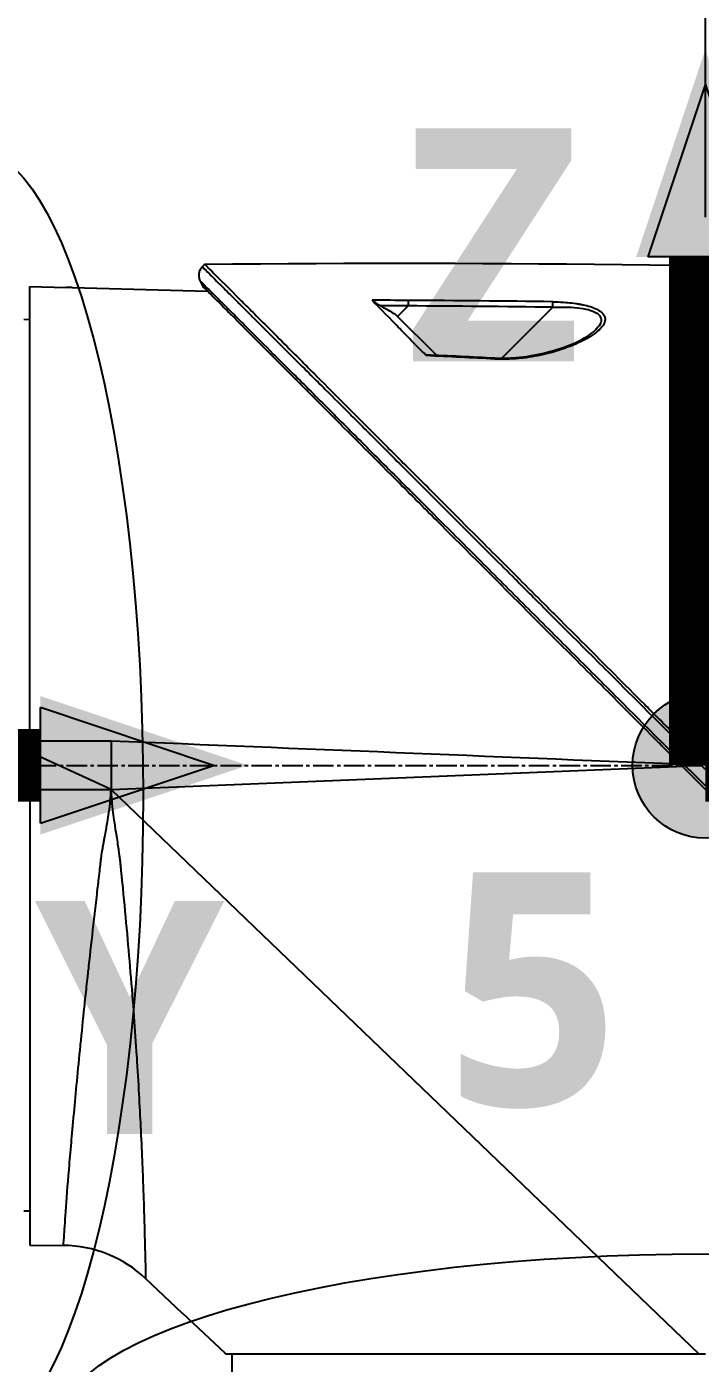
# Model space of a CAD drawing. Header units: millimetres. Extents: x 0 to 4378, y 0 to 2376.
# Drawn here: x 1478.4 to 1533.9, y 1649.9 to 1760 of the extents above; entities that cross this region are included whole.
import ezdxf

# ---------------------------------------------------------------- set-up
doc = ezdxf.new("R2010")
doc.units = ezdxf.units.MM
doc.header["$LTSCALE"] = 0.2
doc.linetypes.add('CENTER2', pattern=[1.125, 0.75, -0.125, 0.125, -0.125])
for name, color, linetype in [('02_Center Line', 1, 'CENTER2'), ('07_Special Line2', 76, 'Continuous'), ('12_Before Rev.Num.', 5, 'Continuous'), ('13_After Rev.Num.', 6, 'Continuous')]:
    doc.layers.add(name, color=color, linetype=linetype)
doc.layers.add('14_Mark', color=7, linetype='Continuous', true_color=0xe03c31)
doc.styles.add('Rainbow-5.0 Style', font='malgunsl.ttf')
doc.dimstyles.new('Rainbow-5.0 Style', dxfattribs={"dimtxt": 4, "dimasz": 2.5, "dimexe": 1, "dimexo": 1, "dimgap": 1, "dimtad": 1, "dimdsep": 46, "dimtxsty": 'Rainbow-5.0 Style', "dimcen": 0, "dimclrd": 251, "dimclre": 251, "dimclrt": 7, "dimazin": 3, "dimtp": 0.1, "dimtm": 0.1, "dimtfac": 0.61, "dimtmove": 0, "dimatfit": 3, "dimfxl": 1, "dimlwd": -1, "dimlwe": -1, "dimarcsym": 1})

# ---------------------------------------------------------------- blocks, each defined once
blk = doc.blocks.new('*D123')
at = {"color": 251, "linetype": 'ByBlock', "transparency": 16777216}
for p, q in [((1437.65, 1733.63), (1437.65, 1816.22)), ((1534.35, 1744.32), (1534.35, 1816.22)), ((1447.65, 1812.22), (1524.35, 1812.22))]:
    blk.add_line(p, q, dxfattribs=at)
at = {"color": 251, "transparency": 16777216}
for points in [[(1447.65, 1813.88), (1447.65, 1810.55), (1437.65, 1812.22)], [(1524.35, 1813.88), (1524.35, 1810.55), (1534.35, 1812.22)]]:
    blk.add_solid(points, dxfattribs=at)
at = {"layer": 'Defpoints', "color": 0, "transparency": 16777216}
for p in [(1534.35, 1812.22), (1534.35, 1740.32), (1437.65, 1729.63)]:
    blk.add_point(p, dxfattribs=at)
at = {"color": 7, "transparency": 16777216, "insert": (1486, 1824.49), "char_height": 16, "attachment_point": 5, "style": 'Rainbow-5.0 Style'}
blk.add_mtext('96.7', dxfattribs=at)
blk = doc.blocks.new('A$C51789057')
for p, q in [((-151.97, 1138.18), (-152.18, 1137.97)), ((-152.18, 1137.97), (-151.97, 1138.18)), ((-166.4, 1098.9), (-166.4, 1136.35)), ((-166.4, 1136.35), (-163.4, 1136.27)), ((-162.9, 1136.26), (-151.75, 1135.97)), ((-136.25, 1134.04), (-132.9, 1130.7)), ((-136.07, 1133.87), (-135.2, 1134.74)), ((-127.47, 1130.44), (-123.28, 1134.63)), ((-166.4, 1133.61), (-166.9, 1133.62)), ((-118.98, 1133.75), (-118.98, 1133.75)), ((-127.56, 1130.35), (-127.56, 1130.35)), ((-166.4, 1098.9), (-166.4, 1097.98)), ((-159.7, 1098.9), (-166.4, 1098.9)), ((-159.7, 1098.9), (-159.7, 1094.9)), ((-166.4, 1094.9), (-166.4, 1097.98)), ((-159.7, 1094.9), (-166.4, 1097.98)), ((-150.6, 1098.53), (-150.6, 1098.53)), ((-149.8, 1098.5), (-149.8, 1098.5)), ((-149.4, 1098.48), (-149.4, 1098.48)), ((-147.8, 1098.41), (-147.8, 1098.41)), ((-147.4, 1098.4), (-147.4, 1098.4)), ((-159.7, 1094.9), (-113.08, 1096.8)), ((-126.38, 1097.54), (-126.38, 1097.54)), ((-121.71, 1097.35), (-121.71, 1097.35)), ((-113.08, 1096.8), (-112.6, 1096.82)), ((-166.4, 1094.9), (-166.4, 1057.38)), ((-166.4, 1094.9), (-159.7, 1094.9)), ((-159.7, 1094.9), (-111.22, 1048.4)), ((-166.4, 1060.19), (-166.9, 1060.18)), ((-166.4, 1057.38), (-163.62, 1057.36)), ((-153.8, 1051.76), (-156.85, 1054.64)), ((-153.8, 1051.77), (-153.8, 1051.76)), ((-153.8, 1051.77), (-150.3, 1048.47)), ((-111.22, 1048.4), (-150.23, 1048.4)), ((-149.7, 1046.9), (-149.7, 1048.4)), ((-110.7, 1048.4), (-111.22, 1048.4))]:
    blk.add_line(p, q)
blk.add_arc((-163.71, 1047.36), 10, 46.7002, 89.5)
for centre, major_axis, ratio, start_param, end_param in [((-142.45, -321.12), (1152.93, -890.42), 0.999557, 2.223225, 2.225263), ((-142.4, -313.61), (1148.88, -883.38), 0.999554, 2.212874, 2.221103), ((-142.33, -325.15), (1027.67, -1037.29), 0.999657, 2.355798, 2.35736), ((-142.29, -318.28), (1022.84, -1032.4), 0.999657, 2.347591, 2.355794), ((-176.46, 201.64), (-438.46, 820.21), 0.999765, 5.740098, 5.746183), ((-112.64, 1098.52), (-0.707, -0.708), 0.013973, 4.712384, 6.026259), ((-150.31, 1048.46), (0.685, -0.645), 0.008693, 1.464682, 1.570872), ((-150.31, 1048.46), (-0.685, 0.645), 0.008695, 4.606273, 4.712465)]:
    blk.add_ellipse(centre, major_axis=major_axis, ratio=ratio, start_param=start_param, end_param=end_param)
for points in [[(-151.97, 1138.18), (-127.51, 1138.42), (-103.04, 1138.12), (-78.59, 1137.26)], [(-151.97, 1138.18), (-151.97, 1138.18), (-151.97, 1138.18), (-151.97, 1138.18)], [(-152.38, 1136.83), (-152.31, 1136.68), (-152.24, 1136.53), (-152.16, 1136.39)], [(-135.2, 1135.19), (-135.2, 1135.12), (-135.19, 1134.92), (-135.2, 1134.74)], [(-123.28, 1134.63), (-123.27, 1134.81), (-123.27, 1135.01), (-123.28, 1135.08)], [(-119.8, 1132.71), (-119.8, 1132.71), (-119.81, 1132.71), (-119.81, 1132.71)], [(-133.73, 1130.73), (-131.83, 1130.65), (-129.94, 1130.56), (-128.05, 1130.46)], [(-128.05, 1130.46), (-128.05, 1130.46), (-128.05, 1130.42), (-128.06, 1130.37)], [(-112.76, 1096.98), (-128.41, 1097.62), (-144.05, 1098.26), (-159.7, 1098.9)], [(-111.78, 1097.66), (-111.91, 1097.79), (-112.04, 1097.92), (-112.18, 1098.05)], [(-112.86, 1097.37), (-112.73, 1097.24), (-112.59, 1097.11), (-112.46, 1096.97)], [(-156.85, 1054.64), (-156.85, 1054.64), (-156.85, 1054.64), (-156.85, 1054.64)]]:
    blk.add_open_spline(points, degree=3)
for points, knots in [([(-152.18, 1137.97), (-152.21, 1137.93), (-152.25, 1137.89), (-152.27, 1137.85), (-152.3, 1137.81), (-152.33, 1137.77), (-152.36, 1137.73), (-152.38, 1137.68), (-152.4, 1137.63), (-152.42, 1137.58), (-152.44, 1137.53), (-152.45, 1137.48), (-152.46, 1137.43), (-152.47, 1137.38), (-152.47, 1137.32), (-152.47, 1137.27), (-152.47, 1137.22), (-152.47, 1137.17), (-152.46, 1137.12), (-152.45, 1137.07), (-152.44, 1137.02), (-152.43, 1136.97), (-152.41, 1136.92), (-152.4, 1136.87), (-152.38, 1136.83)], [0, 0, 0, 0, 0.125, 0.125, 0.125, 0.25, 0.25, 0.25, 0.375, 0.375, 0.375, 0.5, 0.5, 0.5, 0.625, 0.625, 0.625, 0.75, 0.75, 0.75, 0.875, 0.875, 0.875, 1, 1, 1, 1]), ([(-152.18, 1137.97), (-152.18, 1137.97), (-152.1, 1137.89), (-151.86, 1137.65), (-151.75, 1137.54), (-151.61, 1137.4), (-151.43, 1137.22), (-151.42, 1137.21), (-151.42, 1137.21), (-151.41, 1137.21), (-151.25, 1137.04), (-151.06, 1136.85), (-150.83, 1136.62), (-150.63, 1136.43), (-150.41, 1136.21), (-150.16, 1135.96), (-150.13, 1135.93), (-150.1, 1135.9), (-150.07, 1135.87), (-149.82, 1135.62), (-149.55, 1135.35), (-149.24, 1135.05), (-149.22, 1135.02), (-149.19, 1134.99), (-149.16, 1134.96), (-149.02, 1134.82), (-148.86, 1134.67), (-148.7, 1134.51), (-148.61, 1134.41), (-148.51, 1134.32), (-148.41, 1134.22), (-148.36, 1134.17), (-148.31, 1134.12), (-148.26, 1134.07), (-148.21, 1134.02), (-148.18, 1133.98), (-148.12, 1133.93), (-148.12, 1133.92), (-148.11, 1133.92), (-148.11, 1133.91), (-147.42, 1133.23), (-146.71, 1132.52), (-146.01, 1131.82), (-145.56, 1131.37), (-145.11, 1130.93), (-144.67, 1130.49), (-144.18, 1130), (-143.69, 1129.51), (-143.23, 1129.05), (-142.82, 1128.64), (-142.42, 1128.25), (-142.05, 1127.87), (-141.33, 1127.16), (-140.69, 1126.52), (-140.13, 1125.97), (-140.01, 1125.84), (-139.89, 1125.73), (-139.78, 1125.61), (-139.46, 1125.3), (-139.18, 1125.02), (-138.94, 1124.77), (-138.82, 1124.65), (-138.7, 1124.54), (-138.6, 1124.44), (-138.57, 1124.4), (-138.54, 1124.37), (-138.51, 1124.34), (-138.49, 1124.32), (-138.47, 1124.31), (-138.45, 1124.29), (-138.43, 1124.26), (-138.41, 1124.24), (-138.38, 1124.22), (-138.37, 1124.21), (-138.36, 1124.2), (-138.35, 1124.19), (-138.35, 1124.18), (-138.34, 1124.18), (-138.34, 1124.18), (-138.34, 1124.18), (-138.34, 1124.18), (-138.34, 1124.18), (-138.34, 1124.17), (-138.33, 1124.17), (-138.32, 1124.15), (-137.95, 1123.78), (-137.58, 1123.41), (-137.2, 1123.04), (-136.06, 1121.9), (-134.89, 1120.74), (-133.73, 1119.57), (-132.52, 1118.37), (-131.32, 1117.17), (-130.11, 1115.96), (-128.86, 1114.72), (-127.62, 1113.48), (-126.38, 1112.24), (-125.97, 1111.83), (-125.56, 1111.42), (-125.16, 1111.02), (-124.93, 1110.79), (-124.71, 1110.57), (-124.49, 1110.35), (-123.85, 1109.71), (-123.21, 1109.07), (-122.58, 1108.44), (-121.27, 1107.14), (-119.98, 1105.85), (-118.72, 1104.59), (-118.06, 1103.93), (-117.41, 1103.29), (-116.77, 1102.64), (-116.11, 1101.99), (-115.46, 1101.34), (-114.82, 1100.7), (-114.09, 1099.96), (-113.36, 1099.24), (-112.65, 1098.53)], [0.0000003, 0.0000003, 0.0000003, 0.0000003, 0.0859853, 0.0859853, 0.0859853, 0.1241981, 0.1241981, 0.1241981, 0.125, 0.125, 0.125, 0.1589987, 0.1589987, 0.1589987, 0.1875, 0.1875, 0.1875, 0.1911709, 0.1911709, 0.1911709, 0.21875, 0.21875, 0.21875, 0.2212271, 0.2212271, 0.2212271, 0.234375, 0.234375, 0.234375, 0.2421875, 0.2421875, 0.2421875, 0.2460938, 0.2460938, 0.2460938, 0.2496161, 0.2496161, 0.2496161, 0.25, 0.25, 0.25, 0.2912742, 0.2912742, 0.2912742, 0.3179228, 0.3179228, 0.3179228, 0.3481944, 0.3481944, 0.3481944, 0.375, 0.375, 0.375, 0.4261619, 0.4261619, 0.4261619, 0.4375, 0.4375, 0.4375, 0.46875, 0.46875, 0.46875, 0.484375, 0.484375, 0.484375, 0.4893023, 0.4893023, 0.4893023, 0.4921875, 0.4921875, 0.4921875, 0.4960938, 0.4960938, 0.4960938, 0.4980469, 0.4980469, 0.4980469, 0.4986572, 0.4986572, 0.4986572, 0.4992676, 0.4992676, 0.4992676, 0.5, 0.5, 0.5, 0.5215625, 0.5215625, 0.5215625, 0.5877727, 0.5877727, 0.5877727, 0.656049, 0.656049, 0.656049, 0.7265974, 0.7265974, 0.7265974, 0.75, 0.75, 0.75, 0.7627993, 0.7627993, 0.7627993, 0.7996666, 0.7996666, 0.7996666, 0.8755356, 0.8755356, 0.8755356, 0.9146293, 0.9146293, 0.9146293, 0.9545641, 0.9545641, 0.9545641, 1, 1, 1, 1]), ([(-151.97, 1138.18), (-151.97, 1138.18), (-151.91, 1138.11), (-151.66, 1137.86), (-151.47, 1137.67), (-150.72, 1136.92), (-149.99, 1136.19), (-148.81, 1135.01), (-148.53, 1134.73), (-147.9, 1134.11), (-147.55, 1133.75), (-146.2, 1132.41), (-145.11, 1131.31), (-143.61, 1129.81), (-143.29, 1129.49), (-142.22, 1128.42), (-141.44, 1127.64), (-139.78, 1125.98), (-138.89, 1125.09), (-137.51, 1123.71), (-137.03, 1123.23), (-136.05, 1122.25), (-135.54, 1121.74), (-134.5, 1120.7), (-133.96, 1120.17), (-132.27, 1118.47), (-131.1, 1117.3), (-129.29, 1115.49), (-128.66, 1114.86), (-127.38, 1113.58), (-126.72, 1112.92), (-125.36, 1111.56), (-124.67, 1110.87), (-123.61, 1109.81), (-123.26, 1109.46), (-122.15, 1108.35), (-121.4, 1107.61), (-119.02, 1105.22), (-117.38, 1103.58), (-115.33, 1101.53), (-114.93, 1101.13), (-113.99, 1100.19), (-113.45, 1099.66), (-112.56, 1098.76), (-112.24, 1098.44), (-111.8, 1098), (-111.74, 1097.94), (-111.6, 1097.8), (-111.53, 1097.73), (-111.2, 1097.41), (-111.01, 1097.21), (-110.66, 1096.86), (-110.56, 1096.76), (-110.27, 1096.48), (-110.13, 1096.33), (-109.82, 1096.02), (-109.67, 1095.87), (-109.41, 1095.61), (-109.31, 1095.51), (-109.12, 1095.32), (-109.04, 1095.24), (-108.84, 1095.05), (-108.74, 1094.94), (-108.54, 1094.74), (-108.45, 1094.65), (-107.09, 1093.3), (-105.83, 1092.03), (-103.76, 1089.96), (-102.96, 1089.16), (-101.39, 1087.59), (-100.62, 1086.82), (-99.49, 1085.69), (-99.12, 1085.33), (-98.02, 1084.22), (-97.29, 1083.49), (-93.83, 1080.03), (-91.16, 1077.36), (-88.46, 1074.66), (-88.33, 1074.53), (-88.05, 1074.25), (-87.92, 1074.12), (-87.65, 1073.85), (-87.51, 1073.71), (-87.27, 1073.47), (-87.16, 1073.37), (-86.51, 1072.71), (-85.97, 1072.17), (-85.29, 1071.49), (-85.14, 1071.34), (-84.86, 1071.06), (-84.73, 1070.93), (-84.47, 1070.67), (-84.34, 1070.54), (-84.04, 1070.24), (-83.88, 1070.08), (-83.56, 1069.76), (-83.4, 1069.6), (-83.07, 1069.27), (-82.9, 1069.1), (-82.65, 1068.85), (-82.57, 1068.77), (-82.38, 1068.58), (-82.27, 1068.47), (-82.03, 1068.23), (-81.9, 1068.1), (-81.58, 1067.79), (-81.4, 1067.6), (-81.02, 1067.22), (-80.83, 1067.03), (-80.24, 1066.44), (-79.86, 1066.06), (-79.39, 1065.59), (-79.3, 1065.5), (-79.07, 1065.27), (-78.93, 1065.13), (-78.65, 1064.85), (-78.5, 1064.7), (-78.2, 1064.4), (-78.05, 1064.25), (-77.74, 1063.94), (-77.59, 1063.79), (-77.3, 1063.5), (-77.16, 1063.36), (-76.74, 1062.94), (-76.47, 1062.67), (-75.96, 1062.16), (-75.71, 1061.91), (-75.25, 1061.45), (-75.03, 1061.23), (-74.41, 1060.61), (-74.03, 1060.23), (-73.34, 1059.54), (-73.03, 1059.24), (-72.49, 1058.69), (-72.25, 1058.45), (-71.82, 1058.02), (-71.64, 1057.84), (-71.38, 1057.58), (-71.3, 1057.51), (-71.09, 1057.29), (-70.96, 1057.16), (-70.63, 1056.83), (-70.44, 1056.64), (-70.03, 1056.23), (-69.84, 1056.04), (-69.65, 1055.85), (-69.61, 1055.81), (-69.56, 1055.76), (-69.55, 1055.75), (-69.53, 1055.73), (-69.53, 1055.73), (-69.53, 1055.73)], [-21.001083, -21.001083, -21.001083, -21.001083, -20.328863, -20.328863, -19.655828, -19.655828, -18.308332, -18.308332, -17.924512, -17.924512, -17.485993, -17.485993, -16.316696, -16.316696, -16.006668, -16.006668, -15.296307, -15.296307, -14.534305, -14.534305, -14.139555, -14.139555, -13.730091, -13.730091, -13.30546, -13.30546, -12.401825, -12.401825, -11.929878, -11.929878, -11.437802, -11.437802, -10.9252, -10.9252, -10.663362, -10.663362, -10.117833, -10.117833, -8.934625, -8.934625, -8.645977, -8.645977, -8.260408, -8.260408, -8.006475, -8.006475, -7.961161, -7.961161, -7.91407, -7.91407, -7.778509, -7.778509, -7.724161, -7.724161, -7.666804, -7.666804, -7.602838, -7.602838, -7.565627, -7.565627, -7.532521, -7.532521, -7.488032, -7.488032, -7.450837, -7.450837, -6.924212, -6.924212, -6.587553, -6.587553, -6.265466, -6.265466, -6.109966, -6.109966, -5.79866, -5.79866, -4.627003, -4.627003, -4.564096, -4.564096, -4.501625, -4.501625, -4.439084, -4.439084, -4.389917, -4.389917, -4.135415, -4.135415, -4.06302, -4.06302, -4.00074, -4.00074, -3.938004, -3.938004, -3.858125, -3.858125, -3.782258, -3.782258, -3.697501, -3.697501, -3.658476, -3.658476, -3.601749, -3.601749, -3.53559, -3.53559, -3.439968, -3.439968, -3.337887, -3.337887, -3.131131, -3.131131, -3.082568, -3.082568, -3.005474, -3.005474, -2.922888, -2.922888, -2.834293, -2.834293, -2.74619, -2.74619, -2.661641, -2.661641, -2.496608, -2.496608, -2.34096, -2.34096, -2.194458, -2.194458, -1.921626, -1.921626, -1.681164, -1.681164, -1.470918, -1.470918, -1.287493, -1.287493, -1.207074, -1.207074, -1.056347, -1.056347, -0.792008, -0.792008, -0.395398, -0.395398, -0.197631, -0.197631, -0.099394, -0.099394, -0.0004, -0.0004, -0.0004, -0.0004]), ([(-162.9, 1136.26), (-162.9, 1136.26), (-162.9, 1136.26), (-162.9, 1136.26), (-162.9, 1136.26), (-162.9, 1136.26), (-162.91, 1136.26), (-162.92, 1136.26), (-162.95, 1136.26), (-163.01, 1136.26), (-163.05, 1136.26), (-163.14, 1136.26), (-163.19, 1136.26), (-163.3, 1136.27), (-163.35, 1136.27), (-163.4, 1136.27)], [-0.07872826, -0.07872826, -0.07872826, -0.07872826, -0.07717203, -0.07717203, -0.07494405, -0.07494405, -0.06936392, -0.06936392, -0.04935694, -0.04935694, -0.03332942, -0.03332942, -0.01579755, -0.01579755, -0.000001, -0.000001, -0.000001, -0.000001]), ([(-152.38, 1136.83), (-152.38, 1136.83), (-152.27, 1136.72), (-152.06, 1136.51), (-151.95, 1136.4), (-151.81, 1136.26), (-151.64, 1136.09), (-151.47, 1135.92), (-151.27, 1135.73), (-151.05, 1135.51), (-150.82, 1135.28), (-150.58, 1135.04), (-150.3, 1134.76), (-150.03, 1134.49), (-149.73, 1134.19), (-149.41, 1133.88), (-149.1, 1133.56), (-148.75, 1133.22), (-148.39, 1132.86), (-147.76, 1132.22), (-147.06, 1131.53), (-146.32, 1130.78), (-145.89, 1130.36), (-145.45, 1129.92), (-145, 1129.47), (-144.54, 1129.01), (-144.06, 1128.54), (-143.57, 1128.05), (-142.6, 1127.08), (-141.58, 1126.06), (-140.52, 1125), (-140, 1124.48), (-139.46, 1123.94), (-138.91, 1123.4), (-138.49, 1122.97), (-138.06, 1122.54), (-137.63, 1122.11), (-136.51, 1121), (-135.36, 1119.85), (-134.19, 1118.68), (-133.02, 1117.51), (-131.83, 1116.32), (-130.61, 1115.11), (-129.4, 1113.9), (-128.17, 1112.67), (-126.93, 1111.42), (-126.3, 1110.8), (-125.68, 1110.18), (-125.05, 1109.55), (-124.42, 1108.92), (-123.79, 1108.29), (-123.16, 1107.66), (-121.89, 1106.39), (-120.62, 1105.12), (-119.33, 1103.84), (-118.69, 1103.2), (-118.05, 1102.56), (-117.41, 1101.91), (-116.76, 1101.27), (-116.12, 1100.63), (-115.48, 1099.98), (-114.76, 1099.27), (-114.04, 1098.55), (-113.33, 1097.84)], [0, 0, 0, 0, 0.0671031, 0.0671031, 0.0671031, 0.1029277, 0.1029277, 0.1029277, 0.1387919, 0.1387919, 0.1387919, 0.1747111, 0.1747111, 0.1747111, 0.2106779, 0.2106779, 0.2106779, 0.2467042, 0.2467042, 0.2467042, 0.3103939, 0.3103939, 0.3103939, 0.3465771, 0.3465771, 0.3465771, 0.383319, 0.383319, 0.383319, 0.4564224, 0.4564224, 0.4564224, 0.4927866, 0.4927866, 0.4927866, 0.5210907, 0.5210907, 0.5210907, 0.5939582, 0.5939582, 0.5939582, 0.6669229, 0.6669229, 0.6669229, 0.7399622, 0.7399622, 0.7399622, 0.7765034, 0.7765034, 0.7765034, 0.8130598, 0.8130598, 0.8130598, 0.886194, 0.886194, 0.886194, 0.9227702, 0.9227702, 0.9227702, 0.9593497, 0.9593497, 0.9593497, 1, 1, 1, 1]), ([(-152.16, 1136.39), (-152.16, 1136.39), (-152.13, 1136.36), (-152.02, 1136.24), (-151.93, 1136.15), (-151.79, 1136.01), (-151.77, 1135.99), (-151.75, 1135.97)], [0, 0, 0, 0, 0.2643321, 0.2643321, 0.528758, 0.528758, 0.5728688, 0.5728688, 0.5728688, 0.5728688]), ([(-152.16, 1136.39), (-152.16, 1136.39), (-152.16, 1136.39), (-151.4, 1135.62), (-150.96, 1135.18), (-150.23, 1134.45), (-150.05, 1134.27), (-148.41, 1132.63), (-146.35, 1130.57), (-143.27, 1127.49), (-142.56, 1126.78), (-140.08, 1124.3), (-138.2, 1122.42), (-135.2, 1119.42), (-134.12, 1118.34), (-131.86, 1116.08), (-130.67, 1114.89), (-128.15, 1112.37), (-126.82, 1111.04), (-124.01, 1108.23), (-122.54, 1106.76), (-120.27, 1104.5), (-119.5, 1103.72), (-117.42, 1101.64), (-116.11, 1100.33), (-114.48, 1098.7), (-114.16, 1098.38), (-113.62, 1097.84), (-113.42, 1097.64), (-113.01, 1097.23), (-112.86, 1097.08), (-112.51, 1096.73), (-112.33, 1096.55), (-112, 1096.22), (-111.84, 1096.06), (-111.4, 1095.62), (-111.12, 1095.34), (-110.76, 1094.98), (-110.68, 1094.9), (-110.51, 1094.73), (-110.42, 1094.65), (-110.11, 1094.34), (-109.96, 1094.18), (-109.36, 1093.58), (-108.95, 1093.17), (-106.9, 1091.12), (-105.24, 1089.46), (-102.84, 1087.06), (-102.08, 1086.3), (-99.86, 1084.08), (-98.41, 1082.64), (-95.67, 1079.89), (-94.37, 1078.6), (-92.51, 1076.73), (-91.92, 1076.14), (-90.21, 1074.43), (-89.1, 1073.32), (-87, 1071.22), (-86, 1070.23), (-84.14, 1068.37), (-83.27, 1067.49), (-82.03, 1066.25), (-81.65, 1065.87), (-80.91, 1065.13), (-80.56, 1064.78), (-79.57, 1063.79), (-78.94, 1063.16), (-77.82, 1062.04), (-77.31, 1061.53), (-75.98, 1060.2), (-75.21, 1059.43), (-74.26, 1058.48), (-74.01, 1058.23), (-73.37, 1057.59), (-73.01, 1057.23), (-72.21, 1056.43), (-71.85, 1056.07), (-71.53, 1055.75), (-71.48, 1055.7), (-71.36, 1055.58), (-71.31, 1055.53), (-71.24, 1055.46), (-71.22, 1055.44), (-71.22, 1055.44)], [-15.738203, -15.738203, -15.738203, -15.738203, -14.793481, -14.793481, -14.173934, -14.173934, -13.996984, -13.996984, -12.579476, -12.579476, -12.176243, -12.176243, -11.215253, -11.215253, -10.695697, -10.695697, -10.142358, -10.142358, -9.539575, -9.539575, -8.883963, -8.883963, -8.543526, -8.543526, -7.972636, -7.972636, -7.829924, -7.829924, -7.73886, -7.73886, -7.680875, -7.680875, -7.616244, -7.616244, -7.560081, -7.560081, -7.459116, -7.459116, -7.430908, -7.430908, -7.397967, -7.397967, -7.318024, -7.318024, -7.146824, -7.146824, -6.455961, -6.455961, -6.135134, -6.135134, -5.518203, -5.518203, -4.951279, -4.951279, -4.691225, -4.691225, -4.182012, -4.182012, -3.710062, -3.710062, -3.272291, -3.272291, -3.069642, -3.069642, -2.879581, -2.879581, -2.522736, -2.522736, -2.208798, -2.208798, -1.659444, -1.659444, -1.453529, -1.453529, -1.091939, -1.091939, -0.546675, -0.546675, -0.410051, -0.410051, -0.205023, -0.205023, 0, 0, 0, 0]), ([(-137.48, 1134.75), (-137.62, 1134.83), (-137.75, 1134.91), (-137.94, 1135.04), (-138.01, 1135.08), (-138.08, 1135.14), (-138.11, 1135.15), (-138.14, 1135.18), (-138.16, 1135.2), (-138.17, 1135.21)], [0, 0, 0, 0, 0.049407, 0.049407, 0.0845377, 0.0845377, 0.1006426, 0.1006426, 0.1144911, 0.1144911, 0.1144911, 0.1144911]), ([(-133.71, 1130.65), (-134.72, 1131.66), (-135.53, 1132.5), (-137.05, 1134.06), (-137.73, 1134.75), (-138.17, 1135.21)], [0.000003, 0.000003, 0.000003, 0.000003, 0.596138, 0.596138, 1.498187, 1.498187, 1.498187, 1.498187]), ([(-123.28, 1135.08), (-123.06, 1135.08), (-122.85, 1135.07), (-122.65, 1135.06), (-122.44, 1135.05), (-122.28, 1135.04), (-122.05, 1135.02), (-121.82, 1135), (-121.6, 1134.98), (-121.39, 1134.95), (-121.27, 1134.93), (-121.17, 1134.91), (-121.07, 1134.89), (-120.98, 1134.88), (-120.89, 1134.86), (-120.79, 1134.84), (-120.36, 1134.75), (-119.98, 1134.64), (-119.66, 1134.48), (-119.53, 1134.42), (-119.41, 1134.34), (-119.31, 1134.27), (-119.11, 1134.11), (-119.03, 1133.95), (-118.99, 1133.8), (-118.96, 1133.69), (-118.97, 1133.56), (-119, 1133.45), (-119, 1133.43), (-119.01, 1133.41), (-119.01, 1133.39), (-119.03, 1133.34), (-119.05, 1133.28), (-119.08, 1133.23), (-119.1, 1133.2), (-119.12, 1133.17), (-119.14, 1133.14), (-119.19, 1133.06), (-119.27, 1132.96), (-119.34, 1132.89), (-119.47, 1132.75), (-119.63, 1132.61), (-119.82, 1132.47), (-119.92, 1132.4), (-120.03, 1132.32), (-120.15, 1132.24), (-120.27, 1132.17), (-120.38, 1132.1), (-120.49, 1132.04), (-120.92, 1131.8), (-121.44, 1131.57), (-122, 1131.36), (-122.54, 1131.15), (-123.08, 1130.98), (-123.71, 1130.82), (-123.73, 1130.82), (-123.75, 1130.81), (-123.77, 1130.81), (-124.1, 1130.73), (-124.42, 1130.66), (-124.76, 1130.59), (-125.09, 1130.53), (-125.39, 1130.49), (-125.76, 1130.44), (-125.78, 1130.44), (-125.8, 1130.44), (-125.82, 1130.44), (-126.17, 1130.4), (-126.49, 1130.37), (-126.87, 1130.36), (-126.89, 1130.35), (-126.91, 1130.35), (-126.93, 1130.35), (-127.3, 1130.34), (-127.6, 1130.34), (-128.06, 1130.37)], [0, 0, 0, 0, 0.03125, 0.03125, 0.03125, 0.0625, 0.0625, 0.0625, 0.09375, 0.09375, 0.09375, 0.110985, 0.110985, 0.110985, 0.125, 0.125, 0.125, 0.1875, 0.1875, 0.1875, 0.213151, 0.213151, 0.213151, 0.266654, 0.266654, 0.266654, 0.305187, 0.305187, 0.305187, 0.3125, 0.3125, 0.3125, 0.332554, 0.332554, 0.332554, 0.34375, 0.34375, 0.34375, 0.375, 0.375, 0.375, 0.4375, 0.4375, 0.4375, 0.469225, 0.469225, 0.469225, 0.5, 0.5, 0.5, 0.625, 0.625, 0.625, 0.746043, 0.746043, 0.746043, 0.75, 0.75, 0.75, 0.8125, 0.8125, 0.8125, 0.875, 0.875, 0.875, 0.877935, 0.877935, 0.877935, 0.9375, 0.9375, 0.9375, 0.940676, 0.940676, 0.940676, 1, 1, 1, 1]), ([(-136.25, 1134.04), (-136.45, 1134.16), (-136.66, 1134.28), (-137.07, 1134.51), (-137.27, 1134.63), (-137.48, 1134.75)], [-0.1420846, -0.1420846, -0.1420846, -0.1420846, -0.071052, -0.071052, 0, 0, 0, 0]), ([(-123.28, 1134.63), (-122.59, 1134.66), (-121.91, 1134.66), (-120.62, 1134.52), (-120.02, 1134.39), (-119.29, 1133.91), (-119.22, 1133.58), (-119.47, 1133.07), (-119.62, 1132.89), (-119.8, 1132.71)], [0, 0, 0, 0, 0.125, 0.125, 0.25, 0.25, 0.375, 0.375, 0.4429924, 0.4429924, 0.4429924, 0.4429924]), ([(-128.05, 1130.46), (-127.47, 1130.43), (-126.89, 1130.44), (-125.53, 1130.55), (-124.75, 1130.68), (-123.04, 1131.09), (-122.11, 1131.4), (-120.71, 1132.05), (-120.15, 1132.39), (-119.81, 1132.71)], [0, 0, 0, 0, 0.1731546, 0.1731546, 0.4163559, 0.4163559, 0.7396743, 0.7396743, 0.9899086, 0.9899086, 0.9899086, 0.9899086]), ([(-133.71, 1130.65), (-133.72, 1130.66), (-133.73, 1130.67), (-133.74, 1130.68), (-133.75, 1130.69), (-133.76, 1130.71), (-133.76, 1130.72), (-133.75, 1130.73), (-133.74, 1130.74), (-133.73, 1130.73)], [0.00000015, 0.00000015, 0.00000015, 0.00000015, 0.00611289, 0.00611289, 0.01218263, 0.01218263, 0.02278958, 0.02278958, 0.03285549, 0.03285549, 0.03285549, 0.03285549]), ([(-113.33, 1097.84), (-113.31, 1097.82), (-113.3, 1097.81), (-113.29, 1097.8), (-113.14, 1097.65), (-113, 1097.51), (-112.86, 1097.37)], [0, 0, 0, 0, 0.084771, 0.084771, 0.084771, 1, 1, 1, 1]), ([(-112.18, 1098.05), (-112.21, 1098.02), (-112.25, 1097.98), (-112.29, 1097.94), (-112.32, 1097.91), (-112.36, 1097.87), (-112.4, 1097.83), (-112.43, 1097.8), (-112.47, 1097.76), (-112.51, 1097.72), (-112.54, 1097.69), (-112.58, 1097.65), (-112.61, 1097.62), (-112.64, 1097.59), (-112.67, 1097.56), (-112.69, 1097.53), (-112.72, 1097.51), (-112.74, 1097.48), (-112.77, 1097.46), (-112.79, 1097.44), (-112.81, 1097.42), (-112.82, 1097.4), (-112.84, 1097.39), (-112.85, 1097.38), (-112.86, 1097.37)], [0, 0, 0, 0, 0.125, 0.125, 0.125, 0.25, 0.25, 0.25, 0.375, 0.375, 0.375, 0.5, 0.5, 0.5, 0.625, 0.625, 0.625, 0.75, 0.75, 0.75, 0.875, 0.875, 0.875, 1, 1, 1, 1]), ([(-111.78, 1097.66), (-111.82, 1097.62), (-111.85, 1097.59), (-111.89, 1097.55), (-111.93, 1097.51), (-111.97, 1097.47), (-112, 1097.44), (-112.04, 1097.4), (-112.08, 1097.36), (-112.11, 1097.33), (-112.15, 1097.29), (-112.18, 1097.26), (-112.21, 1097.23), (-112.24, 1097.2), (-112.27, 1097.17), (-112.3, 1097.14), (-112.33, 1097.11), (-112.35, 1097.09), (-112.37, 1097.07), (-112.39, 1097.05), (-112.41, 1097.03), (-112.43, 1097.01), (-112.44, 1097), (-112.46, 1096.98), (-112.46, 1096.97)], [0, 0, 0, 0, 0.125, 0.125, 0.125, 0.25, 0.25, 0.25, 0.375, 0.375, 0.375, 0.5, 0.5, 0.5, 0.625, 0.625, 0.625, 0.75, 0.75, 0.75, 0.875, 0.875, 0.875, 1, 1, 1, 1]), ([(-110.04, 1095.92), (-110.33, 1096.21), (-110.62, 1096.5), (-110.91, 1096.79), (-111.2, 1097.08), (-111.49, 1097.37), (-111.78, 1097.66)], [0, 0, 0, 0, 0.499983, 0.499983, 0.499983, 1, 1, 1, 1]), ([(-112.46, 1096.97), (-112.17, 1096.69), (-111.89, 1096.4), (-111.6, 1096.11), (-111.31, 1095.82), (-111.02, 1095.53), (-110.73, 1095.24)], [0, 0, 0, 0, 0.500049, 0.500049, 0.500049, 1, 1, 1, 1]), ([(-163.62, 1057.36), (-163.62, 1057.36), (-163.6, 1057.61), (-163.57, 1058.07), (-163.54, 1058.55), (-163.49, 1059.26), (-163.43, 1060.14), (-163.43, 1060.14), (-163.43, 1060.15), (-163.43, 1060.16), (-163.43, 1060.16), (-163.43, 1060.17), (-163.43, 1060.18), (-163.36, 1061.12), (-163.27, 1062.28), (-163.16, 1063.61), (-163.16, 1063.63), (-163.15, 1063.65), (-163.15, 1063.67), (-163.1, 1064.35), (-163.04, 1065.07), (-162.97, 1065.83), (-162.94, 1066.21), (-162.9, 1066.61), (-162.87, 1067.01), (-162.85, 1067.21), (-162.83, 1067.41), (-162.81, 1067.62), (-162.79, 1067.82), (-162.77, 1068.03), (-162.75, 1068.24), (-162.6, 1069.92), (-162.42, 1071.79), (-162.21, 1073.83), (-162.21, 1073.85), (-162.21, 1073.87), (-162.21, 1073.9), (-162.1, 1074.89), (-162, 1075.93), (-161.89, 1077), (-161.83, 1077.54), (-161.77, 1078.1), (-161.71, 1078.66), (-161.68, 1078.95), (-161.65, 1079.23), (-161.61, 1079.52), (-161.6, 1079.66), (-161.58, 1079.81), (-161.57, 1079.95), (-161.56, 1080.02), (-161.55, 1080.1), (-161.54, 1080.17), (-161.54, 1080.2), (-161.54, 1080.24), (-161.53, 1080.28), (-161.53, 1080.29), (-161.53, 1080.31), (-161.53, 1080.33), (-161.52, 1080.35), (-161.52, 1080.37), (-161.52, 1080.39), (-161.4, 1081.47), (-161.27, 1082.61), (-161.14, 1083.79), (-161.07, 1084.38), (-161, 1084.98), (-160.93, 1085.6), (-160.9, 1085.9), (-160.86, 1086.21), (-160.83, 1086.53), (-160.81, 1086.68), (-160.79, 1086.84), (-160.77, 1087), (-160.76, 1087.08), (-160.75, 1087.15), (-160.74, 1087.23), (-160.74, 1087.27), (-160.74, 1087.31), (-160.73, 1087.35), (-160.73, 1087.39), (-160.72, 1087.43), (-160.72, 1087.46), (-160.72, 1087.48), (-160.71, 1087.52), (-160.71, 1087.55), (-160.67, 1087.87), (-160.64, 1088.15), (-160.61, 1088.39), (-160.6, 1088.51), (-160.58, 1088.62), (-160.57, 1088.72), (-160.57, 1088.77), (-160.56, 1088.81), (-160.56, 1088.85), (-160.54, 1088.95), (-160.53, 1089.03), (-160.53, 1089.1), (-160.52, 1089.15), (-160.51, 1089.19), (-160.51, 1089.22), (-160.51, 1089.24), (-160.51, 1089.26), (-160.5, 1089.27), (-160.5, 1089.28), (-160.5, 1089.28), (-160.5, 1089.29), (-160.5, 1089.3), (-160.5, 1089.3), (-160.5, 1089.3), (-160.5, 1089.31), (-160.49, 1089.34), (-160.49, 1089.36), (-160.47, 1089.54), (-160.43, 1089.77), (-160.38, 1090.05), (-160.36, 1090.21), (-160.33, 1090.37), (-160.29, 1090.56), (-160.28, 1090.65), (-160.26, 1090.75), (-160.24, 1090.85), (-160.23, 1090.9), (-160.22, 1090.95), (-160.21, 1091), (-160.21, 1091.03), (-160.2, 1091.05), (-160.2, 1091.08), (-160.2, 1091.09), (-160.19, 1091.11), (-160.19, 1091.12), (-160.19, 1091.13), (-160.18, 1091.15), (-160.18, 1091.16), (-160.11, 1091.55), (-160.05, 1091.91), (-159.99, 1092.22), (-159.94, 1092.52), (-159.9, 1092.79), (-159.87, 1093.01), (-159.87, 1093.02), (-159.87, 1093.02), (-159.87, 1093.03), (-159.78, 1093.68), (-159.72, 1094.31), (-159.7, 1094.9)], [0, 0, 0, 0, 0.121112, 0.121112, 0.121112, 0.248047, 0.248047, 0.248047, 0.249023, 0.249023, 0.249023, 0.25, 0.25, 0.25, 0.373166, 0.373166, 0.373166, 0.375, 0.375, 0.375, 0.4375, 0.4375, 0.4375, 0.46875, 0.46875, 0.46875, 0.484375, 0.484375, 0.484375, 0.5, 0.5, 0.5, 0.625, 0.625, 0.625, 0.626439, 0.626439, 0.626439, 0.6875, 0.6875, 0.6875, 0.71875, 0.71875, 0.71875, 0.734375, 0.734375, 0.734375, 0.742187, 0.742187, 0.742187, 0.746094, 0.746094, 0.746094, 0.748047, 0.748047, 0.748047, 0.749023, 0.749023, 0.749023, 0.75, 0.75, 0.75, 0.8125, 0.8125, 0.8125, 0.84375, 0.84375, 0.84375, 0.859375, 0.859375, 0.859375, 0.867187, 0.867187, 0.867187, 0.871094, 0.871094, 0.871094, 0.873047, 0.873047, 0.873047, 0.874878, 0.874878, 0.874878, 0.875773, 0.875773, 0.875773, 0.885526, 0.885526, 0.885526, 0.890625, 0.890625, 0.890625, 0.892844, 0.892844, 0.892844, 0.898437, 0.898437, 0.898437, 0.902344, 0.902344, 0.902344, 0.904297, 0.904297, 0.904297, 0.905273, 0.905273, 0.905273, 0.906006, 0.906006, 0.906006, 0.907746, 0.907746, 0.907746, 0.921875, 0.921875, 0.921875, 0.929687, 0.929687, 0.929687, 0.933594, 0.933594, 0.933594, 0.935547, 0.935547, 0.935547, 0.936523, 0.936523, 0.936523, 0.937012, 0.937012, 0.937012, 0.9375, 0.9375, 0.9375, 0.953125, 0.953125, 0.953125, 0.968506, 0.968506, 0.968506, 0.96875, 0.96875, 0.96875, 1, 1, 1, 1]), ([(-159.7, 1094.9), (-159.68, 1094.33), (-159.62, 1093.7), (-159.54, 1093.02), (-159.54, 1093.02), (-159.54, 1093.01), (-159.54, 1093.01), (-159.51, 1092.76), (-159.47, 1092.48), (-159.42, 1092.16), (-159.37, 1091.84), (-159.32, 1091.49), (-159.26, 1091.1), (-159.26, 1091.09), (-159.26, 1091.08), (-159.25, 1091.08), (-159.18, 1090.6), (-159.12, 1090.2), (-159.07, 1089.88), (-159.05, 1089.72), (-159.03, 1089.58), (-159.02, 1089.46), (-159.01, 1089.4), (-159, 1089.34), (-158.99, 1089.29), (-158.99, 1089.26), (-158.99, 1089.24), (-158.98, 1089.21), (-158.98, 1089.2), (-158.98, 1089.19), (-158.98, 1089.18), (-158.98, 1089.17), (-158.98, 1089.17), (-158.98, 1089.16), (-158.98, 1089.16), (-158.98, 1089.15), (-158.98, 1089.14), (-158.97, 1089.12), (-158.96, 1089.02), (-158.95, 1088.86), (-158.94, 1088.81), (-158.93, 1088.74), (-158.93, 1088.67), (-158.92, 1088.64), (-158.92, 1088.61), (-158.92, 1088.58), (-158.91, 1088.52), (-158.9, 1088.46), (-158.9, 1088.4), (-158.9, 1088.37), (-158.89, 1088.33), (-158.89, 1088.3), (-158.89, 1088.28), (-158.88, 1088.27), (-158.88, 1088.25), (-158.88, 1088.24), (-158.88, 1088.23), (-158.88, 1088.22), (-158.88, 1088.22), (-158.88, 1088.21), (-158.88, 1088.21), (-158.88, 1088.21), (-158.88, 1088.2), (-158.88, 1088.2), (-158.86, 1088.04), (-158.85, 1087.88), (-158.83, 1087.72), (-158.82, 1087.6), (-158.81, 1087.49), (-158.8, 1087.37), (-158.79, 1087.33), (-158.79, 1087.29), (-158.78, 1087.25), (-158.66, 1085.97), (-158.54, 1084.71), (-158.42, 1083.48), (-158.31, 1082.26), (-158.21, 1081.06), (-158.11, 1079.9), (-158.11, 1079.89), (-158.11, 1079.88), (-158.11, 1079.87), (-157.89, 1077.32), (-157.73, 1075.02), (-157.59, 1072.97), (-157.58, 1072.81), (-157.57, 1072.65), (-157.56, 1072.5), (-157.43, 1070.34), (-157.33, 1068.46), (-157.25, 1066.82), (-157.25, 1066.81), (-157.25, 1066.81), (-157.25, 1066.8), (-157.2, 1065.84), (-157.16, 1064.92), (-157.13, 1064.07), (-157.09, 1063.24), (-157.06, 1062.46), (-157.04, 1061.74), (-157.04, 1061.71), (-157.04, 1061.69), (-157.03, 1061.67), (-157.02, 1061.31), (-157.01, 1060.95), (-157, 1060.6), (-156.99, 1060.26), (-156.98, 1059.93), (-156.97, 1059.6), (-156.97, 1059.59), (-156.97, 1059.58), (-156.97, 1059.57), (-156.97, 1059.56), (-156.97, 1059.56), (-156.97, 1059.55), (-156.96, 1059.36), (-156.95, 1059.12), (-156.95, 1058.83), (-156.94, 1058.54), (-156.93, 1058.2), (-156.92, 1057.83), (-156.92, 1057.83), (-156.92, 1057.82), (-156.92, 1057.82), (-156.91, 1057.48), (-156.9, 1057.2), (-156.9, 1056.98), (-156.89, 1056.86), (-156.89, 1056.76), (-156.89, 1056.67), (-156.89, 1056.63), (-156.89, 1056.59), (-156.89, 1056.55), (-156.89, 1056.53), (-156.89, 1056.51), (-156.89, 1056.49), (-156.89, 1056.48), (-156.89, 1056.47), (-156.89, 1056.46), (-156.88, 1056.46), (-156.88, 1056.45), (-156.88, 1056.45), (-156.88, 1056.45), (-156.88, 1056.44), (-156.88, 1056.44), (-156.88, 1056.44), (-156.88, 1056.44), (-156.88, 1056.44), (-156.88, 1056.21), (-156.88, 1056.02), (-156.87, 1055.86), (-156.87, 1055.77), (-156.87, 1055.7), (-156.87, 1055.63), (-156.87, 1055.6), (-156.87, 1055.56), (-156.87, 1055.53), (-156.87, 1055.51), (-156.86, 1055.5), (-156.86, 1055.48), (-156.86, 1055.48), (-156.86, 1055.47), (-156.86, 1055.46), (-156.86, 1055.46), (-156.86, 1055.45), (-156.86, 1055.45), (-156.86, 1055.45), (-156.86, 1055.44), (-156.86, 1055.44), (-156.86, 1055.44), (-156.86, 1055.44), (-156.86, 1055.44), (-156.86, 1055.29), (-156.86, 1055.17), (-156.86, 1055.07), (-156.86, 1055.01), (-156.85, 1054.97), (-156.85, 1054.93), (-156.85, 1054.75), (-156.85, 1054.66), (-156.85, 1054.64), (-156.85, 1054.64), (-156.85, 1054.64), (-156.85, 1054.64)], [0, 0, 0, 0, 0.0310059, 0.0310059, 0.0310059, 0.03125, 0.03125, 0.03125, 0.046875, 0.046875, 0.046875, 0.0622559, 0.0622559, 0.0622559, 0.0625, 0.0625, 0.0625, 0.078125, 0.078125, 0.078125, 0.0859375, 0.0859375, 0.0859375, 0.0898438, 0.0898438, 0.0898438, 0.0917969, 0.0917969, 0.0917969, 0.0927734, 0.0927734, 0.0927734, 0.0932617, 0.0932617, 0.0932617, 0.09375, 0.09375, 0.09375, 0.1015625, 0.1015625, 0.1015625, 0.1043487, 0.1043487, 0.1043487, 0.1054688, 0.1054688, 0.1054688, 0.1074219, 0.1074219, 0.1074219, 0.1083984, 0.1083984, 0.1083984, 0.1088867, 0.1088867, 0.1088867, 0.1091309, 0.1091309, 0.1091309, 0.1092529, 0.1092529, 0.1092529, 0.109375, 0.109375, 0.109375, 0.1171875, 0.1171875, 0.1171875, 0.1230469, 0.1230469, 0.1230469, 0.125, 0.125, 0.125, 0.1875, 0.1875, 0.1875, 0.2495117, 0.2495117, 0.2495117, 0.25, 0.25, 0.25, 0.3661699, 0.3661699, 0.3661699, 0.375, 0.375, 0.375, 0.4995117, 0.4995117, 0.4995117, 0.5, 0.5, 0.5, 0.5625, 0.5625, 0.5625, 0.6230469, 0.6230469, 0.6230469, 0.625, 0.625, 0.625, 0.65625, 0.65625, 0.65625, 0.6865234, 0.6865234, 0.6865234, 0.6873779, 0.6873779, 0.6873779, 0.6884698, 0.6884698, 0.6884698, 0.71875, 0.71875, 0.71875, 0.7495117, 0.7495117, 0.7495117, 0.75, 0.75, 0.75, 0.78125, 0.78125, 0.78125, 0.796875, 0.796875, 0.796875, 0.8046875, 0.8046875, 0.8046875, 0.8085938, 0.8085938, 0.8085938, 0.8105469, 0.8105469, 0.8105469, 0.8115234, 0.8115234, 0.8115234, 0.8122559, 0.8122559, 0.8122559, 0.8125, 0.8125, 0.8125, 0.84375, 0.84375, 0.84375, 0.859375, 0.859375, 0.859375, 0.8671875, 0.8671875, 0.8671875, 0.8710938, 0.8710938, 0.8710938, 0.8730469, 0.8730469, 0.8730469, 0.8740234, 0.8740234, 0.8740234, 0.8747559, 0.8747559, 0.8747559, 0.875, 0.875, 0.875, 0.90625, 0.90625, 0.90625, 0.921875, 0.921875, 0.921875, 0.9914741, 0.9914741, 0.9914741, 0.9999925, 0.9999925, 0.9999925, 0.9999925])]:
    blk.add_open_spline(points, degree=3, knots=knots)
blk.add_rational_spline([(-112.18, 1098.05), (-112.33, 1098.21), (-112.49, 1098.37), (-112.65, 1098.53)], [1, 1.00000000001, 1.00000000007, 1], degree=3)
at = {"layer": '02_Center Line', "ltscale": 11.288275}
blk.add_line((-219.24, 1096.9), (-38.1, 1096.9), dxfattribs=at)
blk = doc.blocks.new('A$C19ebd0c3_1234')
for q in [(46.93, -0.78), (54.3, 6.59)]:
    blk.add_line((46.93, 6.59), q)
blk.add_ellipse((0, 0), major_axis=(53.19, 0), ratio=0.263273)
blk = doc.blocks.new('A$C46360d6a')
at = {"layer": '07_Special Line2'}
blk.add_hatch(color=256, dxfattribs=at).paths.add_polyline_path([(49.156, 0), (34.9, 4.752), (34.9, -4.752)])
at = {"layer": '12_Before Rev.Num.'}
blk.add_hatch(color=256, dxfattribs=at).paths.add_polyline_path([(0, 49.156), (-4.752, 34.9), (4.752, 34.9)])
at = {"layer": '14_Mark'}
h = blk.add_hatch(color=256, dxfattribs=at)
h.dxf.hatch_style = 1
h.paths.add_polyline_path([(5, 0, 1), (-5, 0, 1)])
at = {"layer": '07_Special Line2'}
for p, q in [((34.9, -3.96), (34.9, 3.96)), ((46.78, 0), (34.9, 3.96)), ((34.9, -3.96), (46.78, 0))]:
    blk.add_line(p, q, dxfattribs=at)
at = {"layer": '07_Special Line2', "const_width": 5}
blk.add_lwpolyline([(34.9, 0), (0, 0)], dxfattribs=at)
at = {"layer": '12_Before Rev.Num.'}
for p, q in [((0, 46.78), (-3.96, 34.9)), ((3.96, 34.9), (0, 46.78)), ((3.96, 34.9), (-3.96, 34.9))]:
    blk.add_line(p, q, dxfattribs=at)
at = {"layer": '12_Before Rev.Num.', "const_width": 5}
blk.add_lwpolyline([(0, 34.9), (0, 0)], dxfattribs=at)
at = {"layer": '14_Mark'}
blk.add_circle((0, 0), 5, dxfattribs=at)
at = {"layer": '07_Special Line2', "insert": (34.529, -17.308), "char_height": 16, "attachment_point": 4, "style": 'Rainbow-5.0 Style'}
blk.add_mtext('{\\fMalgun Gothic Semilight|b1|i0|c129|p50;Y}', dxfattribs=at)
at = {"layer": '12_Before Rev.Num.', "insert": (-20.587, 35.725), "char_height": 16, "attachment_point": 4, "style": 'Rainbow-5.0 Style'}
blk.add_mtext('{\\fMalgun Gothic Semilight|b1|i0|c129|p50;Z}', dxfattribs=at)
at = {"layer": '14_Mark', "insert": (-17.839, -15.459), "char_height": 16, "attachment_point": 4, "style": 'Rainbow-5.0 Style'}
blk.add_mtext('{\\fMalgun Gothic Semilight|b1|i0|c129|p50;T}', dxfattribs=at)
blk = doc.blocks.new('A$Cc9315064')
at = {"layer": '07_Special Line2'}
blk.add_hatch(color=256, dxfattribs=at).paths.add_polyline_path([(49.156, 0), (34.9, 4.752), (34.9, -4.752)])
at = {"layer": '12_Before Rev.Num.'}
blk.add_hatch(color=256, dxfattribs=at).paths.add_polyline_path([(0, 49.156), (-4.752, 34.9), (4.752, 34.9)])
at = {"layer": '14_Mark'}
h = blk.add_hatch(color=256, dxfattribs=at)
h.dxf.hatch_style = 1
h.paths.add_polyline_path([(5, 0, 1), (-5, 0, 1)])
at = {"layer": '07_Special Line2'}
for p, q in [((34.9, -3.96), (34.9, 3.96)), ((46.78, 0), (34.9, 3.96)), ((34.9, -3.96), (46.78, 0))]:
    blk.add_line(p, q, dxfattribs=at)
at = {"layer": '07_Special Line2', "const_width": 5}
blk.add_lwpolyline([(34.9, 0), (0, 0)], dxfattribs=at)
at = {"layer": '12_Before Rev.Num.'}
for p, q in [((0, 46.78), (-3.96, 34.9)), ((3.96, 34.9), (0, 46.78)), ((3.96, 34.9), (-3.96, 34.9))]:
    blk.add_line(p, q, dxfattribs=at)
at = {"layer": '12_Before Rev.Num.', "const_width": 5}
blk.add_lwpolyline([(0, 34.9), (0, 0)], dxfattribs=at)
at = {"layer": '14_Mark'}
blk.add_circle((0, 0), 5, dxfattribs=at)
at = {"layer": '07_Special Line2', "insert": (34.529, -17.308), "char_height": 16, "attachment_point": 4, "style": 'Rainbow-5.0 Style'}
blk.add_mtext('{\\fMalgun Gothic Semilight|b1|i0|c129|p50;Y}', dxfattribs=at)
at = {"layer": '12_Before Rev.Num.', "insert": (-20.587, 35.725), "char_height": 16, "attachment_point": 4, "style": 'Rainbow-5.0 Style'}
blk.add_mtext('{\\fMalgun Gothic Semilight|b1|i0|c129|p50;Z}', dxfattribs=at)
at = {"layer": '14_Mark', "insert": (-17.839, -15.459), "char_height": 16, "attachment_point": 4, "style": 'Rainbow-5.0 Style'}
blk.add_mtext('{\\fMalgun Gothic Semilight|b1|i0|c129|p50;5}', dxfattribs=at)

msp = doc.modelspace()

# ---------------------------------------------------------------- block references
at = {"xscale": 1.2, "yscale": 1.2, "zscale": 1.2}
for name, p in [('A$C46360d6a', (1437.646, 1699.157)), ('A$Cc9315064', (1534.346, 1699.157))]:
    msp.add_blockref(name, p, dxfattribs=at)
msp.add_blockref('A$C51789057', (1645.046, 602.257))
at = {"layer": '13_After Rev.Num.', "rotation": 90}
msp.add_blockref('A$C19ebd0c3_1234', (1473.993, 1696.711), dxfattribs=at)
at = {"layer": '13_After Rev.Num.'}
msp.add_blockref('A$C19ebd0c3_1234', (1534.344, 1644.907), dxfattribs=at)

# ---------------------------------------------------------------- dimensions: what is measured, and where the dimension line sits
dim = msp.add_linear_dim(base=(1534.346, 1812.218), p1=(1437.646, 1729.632), p2=(1534.346, 1740.324), dimstyle='Rainbow-5.0 Style', override={"dimscale": 4, "dimtol": 0, "dimlim": 0, "dimtp": 0.1, "dimtm": 0.1, "dimtfac": 0.61, "dimtdec": 2, "dimtolj": 0, "dimtzin": 8})
dim.commit()
dim.dimension.update_dxf_attribs({"geometry": '*D123', "text_midpoint": (1485.996, 1824.49)})

doc.saveas('drawing.dxf')
